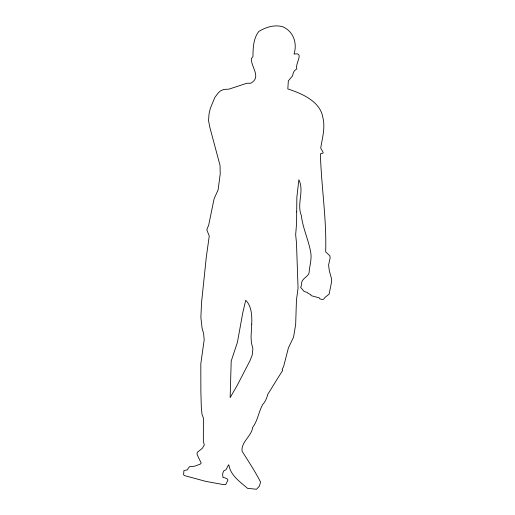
<?xml version="1.0" encoding="UTF-8"?>
<svg xmlns="http://www.w3.org/2000/svg" width="515" height="515" viewBox="0 0 515 515"><rect width="100%" height="100%" fill="white"/><g stroke="black" fill="none" stroke-linecap="round" stroke-linejoin="round"><path stroke-width="0.77" d="M296.685 211.832L296.595 223.021L295.661 234.814L296.479 242.784L298.056 288.271L296.447 300.013L295.668 324.405L293.563 337.164L288.426 347.837L283.643 366.429L282.111 369.416L282.806 370.343C277.604 378.19 272.86 386.327 267.8 394.271C266.802 397.992 265.457 401.649 262.676 404.539C258.678 411.788 257.796 420.523 252.678 427.418C251.507 436.405 240.975 441.831 242.069 451.198C248.455 461.324 255.067 471.334 260.551 482.04L259.463 486.051L256.534 489.25L247.515 488.342C240.074 481.744 230.784 475.854 228.892 465.071L228.563 464.826L226.04 469.654L223.613 471.019L222.615 473.877L222.995 477.617L224.347 477.65L227.25 478.873L227.926 480.089L225.699 484.621L223.619 484.628L205.858 481.396L184.447 475.59L183.604 474.817L183.913 470.575L187.627 469.764L188.123 468.393L189.694 466.603L194.76 466.178L200.322 464.112L201.165 463.043L197.232 454.842L197.045 453.528L197.393 452.279L202.369 448.25L204.307 444.96L203.348 441.265L203.386 417.968L202.009 414.356L201.314 407.371L200.876 391.812L200.811 363.802L204.191 339.739L203.625 333.669L202.06 328.029L200.876 317.472L201.532 302.794L206.315 257.049L209.264 235.96L206.792 229.87L208.73 224.894L214.124 198.681L218.109 189.9L220.214 173.973L220.04 165.463L209.837 127.257L208.517 120.549L209.058 113.815L210.281 108.491L214.852 97.399L218.238 92.958L220.446 90.904L223.793 89.423L228.95 89.147L246.794 83.269L250.792 83.243C261.865 76.96 250.773 66.976 251.423 58.568L252.955 56.573C253.052 47.972 253.296 38.586 258.788 31.467C265.772 27.153 274.418 24.475 282.555 26.696C293.608 31.299 297.406 43.247 294.039 54.114C304.874 51.77 294.799 63.828 296.833 68.81L294.541 70.697L293.396 72.544L292.507 75.911L288.336 80.849L287.821 88.947C301.854 93.524 320.349 101.301 322.899 117.729C325.422 127.9 322.293 138.039 320.716 148.069L323.163 152.492L323.092 153.077L320.407 153.831C321.27 186.494 326.755 219.229 325.654 251.848L329.812 255.698L330.16 257.841L328.589 265.013L329.323 270.781L331.531 278.705L331.538 282.111L329.117 294.142L325.229 297.207L323.491 299.286L321.759 299.44L319.68 298.745L319.351 297.895L311.099 295.642L310.867 294.76L307.816 293.157L307.333 292.391L304.223 291.554L300.67 287.37L301.668 284.692C300.49 278.898 307.745 277.347 309.064 272.995C309.418 266.319 311.832 259.824 310.828 253.097C308.788 240.293 302.794 228.441 301.327 215.489C296.524 203.702 304.539 191.104 298.861 179.735L296.859 197.239L296.685 211.832M251.738 324.102L251.037 336.72L251.391 342.707L252.884 348.726L252.221 355.047L250.013 360.635L237.145 385.523L230.141 397.586L231.209 361.034L237.415 342.308L242.81 312.573L245.719 300.239C251.796 306.271 252.002 316.004 251.738 324.102"/></g></svg>
